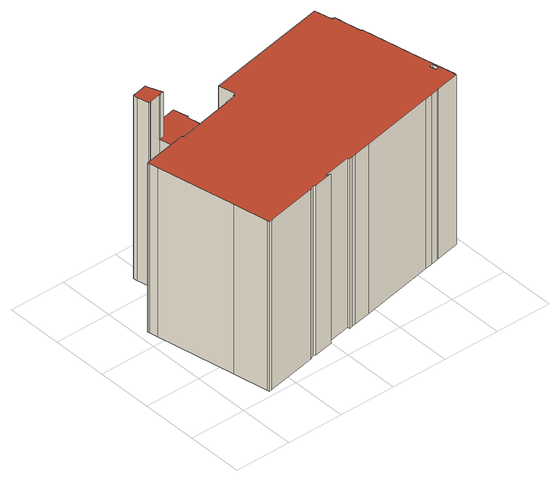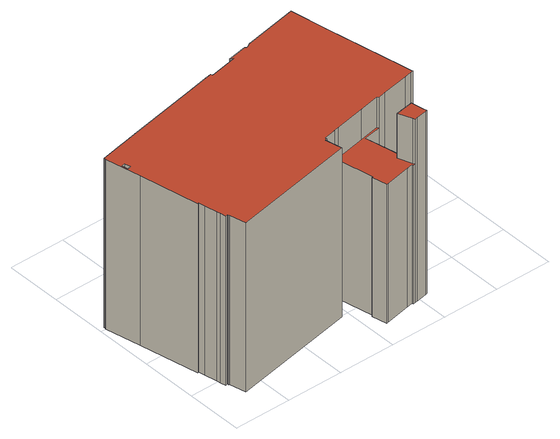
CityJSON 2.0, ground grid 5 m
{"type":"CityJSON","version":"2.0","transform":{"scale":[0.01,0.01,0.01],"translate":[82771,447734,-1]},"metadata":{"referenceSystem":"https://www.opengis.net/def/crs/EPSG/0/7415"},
"CityObjects":{
"building1":{"type":"Building","attributes":{"rn":1,"gid":11563761,"t_run":470.02,"status":"Pand in gebruik","pw_bron":"ahn3","dak_type":"multiple horizontal","data_area":257.45,"h_dak_50p":15.21,"h_dak_70p":15.23,"h_dak_max":16.6,"h_dak_min":3.82,"h_maaiveld":-0.376,"pw_actueel":"yes","rmse_lod12":2.33,"rmse_lod13":2.33,"rmse_lod22":2.01,"data_coverage":0.915,"geconstateerd":false,"kas_warenhuis":false,"lod11_replace":false,"ondergronds_type":"above ground","val3dity_codes_lod12":"[]","val3dity_codes_lod13":"[]","val3dity_codes_lod22":"[]","reconstructie_methode":"tudelft3d-geoflow","oorspronkelijkbouwjaar":1967,"reconstruction_skipped":false},"children":["building1-1"]},
"building1-1":{"type":"BuildingPart","parents":["building1"],"geometry":[{"type":"Solid","lod":"2.2","boundaries":[[[[0,1,2,3,4,5,6,7,8,9,10,11,12,13,14,15,16,17,18,19,20,21,22,23,24,25,26,27,28,29,30,31,32,33,34,35,36,37,38,39,40,41,42,43,44,45,46,47,48,49,50,51,52,53,54,55,56,57,58,59,60,61,62,63,64,65],[66,67,68,69]],[[70,44,43,71,72]],[[72,71,73,74]],[[75,29,28,76]],[[77,19,18,78]],[[79,14,13,80]],[[81,1,0,82]],[[83,49,48,84]],[[85,47,46,86]],[[87,42,41,88]],[[88,41,40,89]],[[86,46,45,90]],[[91,39,38,92]],[[93,94,95,96]],[[92,38,37,97]],[[98,34,33,99]],[[100,35,34,98]],[[96,95,32,31,101]],[[102,69,68,103]],[[104,66,69,102]],[[105,106,107,108]],[[103,68,67,109]],[[109,67,66,104]],[[110,55,54,111]],[[111,54,53,112]],[[113,30,29,75]],[[99,33,32,95]],[[108,107,94,93]],[[114,58,57,115]],[[116,117,118,119]],[[120,15,14,79]],[[121,16,15,120]],[[122,5,4,123]],[[124,60,59,125]],[[126,61,60,124]],[[127,12,11,128]],[[129,3,2,130]],[[131,6,5,122]],[[112,53,52,132]],[[132,52,51,133]],[[134,62,61,126]],[[135,63,62,134]],[[136,17,16,121]],[[78,18,17,136]],[[137,27,26,138]],[[133,51,50,139]],[[139,50,49,83]],[[80,13,12,127]],[[101,31,30,113]],[[140,24,23,141]],[[142,140,106,105]],[[138,26,25,143]],[[144,20,19,77]],[[143,25,24,140,142]],[[145,146,22,21,147]],[[82,0,65,148]],[[149,9,8,150]],[[147,21,20,144]],[[76,28,27,137]],[[141,23,22,146]],[[119,118,146,145]],[[71,43,42,87]],[[90,45,44,70]],[[148,65,64,151]],[[123,4,3,129]],[[74,73,152,153]],[[97,37,36,154]],[[153,152,117,116]],[[154,36,35,100]],[[125,59,58,114]],[[155,56,55,110]],[[89,40,39,91]],[[156,7,6,131]],[[150,8,7,156]],[[115,57,56,155]],[[128,11,10,157]],[[157,10,9,149]],[[130,2,1,81]],[[151,64,63,135]],[[84,48,47,85]],[[96,101,113,75,76,137,138,143,142,105,108,93]],[[146,118,117,152,73,71,87,88,89,91,92,97,154,100,98,99,95,94,107,106,140,141]],[[128,157,149,150,156,131,122,123,129,130,81,82,148,151,135,134,126,124,125,114,115,155,110,111,112,132,133,139,83,84,85,86,90,70,72,74,153,116,119,145,147,144,77,78,136,121,120,79,80,127],[102,103,109,104]]]],"semantics":{"surfaces":[{"type":"GroundSurface"},{"type":"WallSurface","on_footprint_edge":true},{"type":"WallSurface","on_footprint_edge":false},{"type":"RoofSurface"}],"values":[[0,1,2,1,1,1,1,1,1,1,1,1,1,2,1,1,1,1,1,1,2,1,1,1,1,1,1,2,1,2,1,1,1,1,1,1,1,1,1,1,1,1,1,1,1,1,1,1,1,1,2,1,1,1,1,1,1,1,1,1,2,1,1,1,1,2,1,2,1,1,1,1,1,1,1,1,1,1,1,1,3,3,3]]}}]}
},
"vertices":[
[2159,413,62],[2098,401,62],[1431,271,62],[1283,242,62],[1242,234,62],[1219,229,62],[1210,246,62],[968,199,62],[997,186,62],[827,153,62],[806,162,62],[767,141,62],[320,54,62],[289,48,62],[285,66,62],[230,376,62],[98,1062,62],[84,1138,62],[80,1158,62],[103,1163,62],[166,1175,62],[404,1221,62],[468,1234,62],[625,1264,62],[560,1581,62],[456,1562,62],[452,1562,62],[442,1560,62],[421,1669,62],[415,1702,62],[427,1704,62],[529,1724,62],[549,1728,62],[570,1732,62],[573,1720,62],[626,1731,62],[854,1776,62],[866,1778,62],[893,1645,62],[883,1643,62],[943,1329,62],[959,1332,62],[962,1320,62],[975,1322,62],[1077,1342,62],[1074,1355,62],[1094,1359,62],[1062,1506,62],[2170,1719,62],[2202,1574,62],[2207,1575,62],[2208,1571,62],[2210,1561,62],[2216,1562,62],[2227,1565,62],[2237,1516,62],[2243,1484,62],[2265,1371,62],[2275,1318,62],[2286,1320,62],[2388,801,62],[2454,488,62],[2448,486,62],[2452,470,62],[2235,428,62],[2224,426,62],[2401,678,62],[2371,672,62],[2382,619,62],[2411,625,62],[1077,1342,1621],[975,1322,1345],[975,1322,1621],[975,1320,1345],[975,1320,1621],[415,1702,1749],[421,1669,1749],[103,1163,1621],[80,1158,1621],[285,66,1624],[289,48,1624],[2098,401,1624],[2159,413,1624],[2202,1574,1621],[2170,1719,1620],[1062,1506,1620],[1094,1359,1621],[962,1320,1345],[959,1332,1345],[943,1329,1345],[1074,1355,1621],[883,1643,1343],[893,1645,1343],[556,1710,1752],[556,1710,1340],[549,1728,1339],[549,1728,1752],[866,1778,1342],[573,1720,1340],[570,1732,1340],[626,1731,1340],[529,1724,1752],[2411,625,1624],[2382,619,1624],[2401,678,1624],[568,1583,1752],[568,1583,1340],[604,1589,1340],[604,1589,1752],[2371,672,1624],[2237,1516,1621],[2227,1565,1621],[2216,1562,1621],[427,1704,1750],[2275,1318,1622],[2265,1371,1622],[658,1255,1621],[658,1255,1343],[484,1220,1341],[484,1220,1621],[230,376,1623],[98,1062,1621],[1219,229,1624],[1242,234,1624],[2388,801,1623],[2286,1320,1622],[2454,488,1624],[320,54,1624],[767,141,1624],[1283,242,1624],[1431,271,1624],[1210,246,1624],[2210,1561,1621],[2208,1571,1621],[2448,486,1624],[2452,470,1624],[84,1138,1621],[442,1560,1749],[452,1562,1749],[2207,1575,1621],[560,1581,1340],[625,1264,1342],[560,1581,1751],[456,1562,1749],[166,1175,1621],[468,1234,1621],[468,1234,1341],[404,1221,1621],[2224,426,1624],[827,153,1624],[997,186,1624],[2235,428,1624],[930,1311,1345],[930,1311,1621],[854,1776,1342],[2243,1484,1621],[968,199,1624],[806,162,1624]
]}
